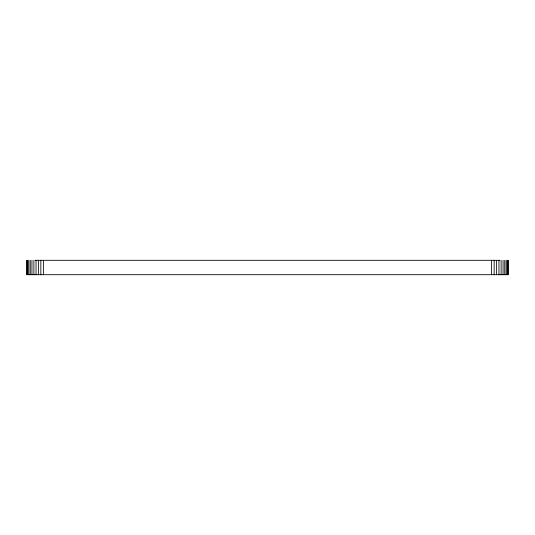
<?xml version="1.0" encoding="UTF-8"?>
<svg xmlns="http://www.w3.org/2000/svg" width="535" height="535" viewBox="0 0 535 535"><rect width="100%" height="100%" fill="white"/><g stroke="black" fill="none" stroke-linecap="round" stroke-linejoin="round"><path stroke-width="0.8" d="M35.143 260.304L499.857 260.304M508.25 260.304L508.25 274.696L26.75 274.696L26.75 260.304M507.896 260.304L507.896 274.696M507.18 260.304L507.18 274.696M506.117 260.304L506.117 274.696M504.732 260.304L504.732 274.696M503.054 260.304L503.054 274.696M501.114 260.304L501.114 274.696M498.961 260.304L498.961 274.696M496.62 260.304L496.62 274.696M494.159 260.304L494.159 274.696M491.618 260.304L491.618 274.696M43.382 260.304L43.382 274.696M40.841 260.304L40.841 274.696M38.38 260.304L38.38 274.696M36.046 260.304L36.046 274.696M33.886 260.304L33.886 274.696M31.946 260.304L31.946 274.696M30.268 260.304L30.268 274.696M28.883 260.304L28.883 274.696M27.82 260.304L27.82 274.696M27.104 260.304L27.104 274.696"/></g></svg>
